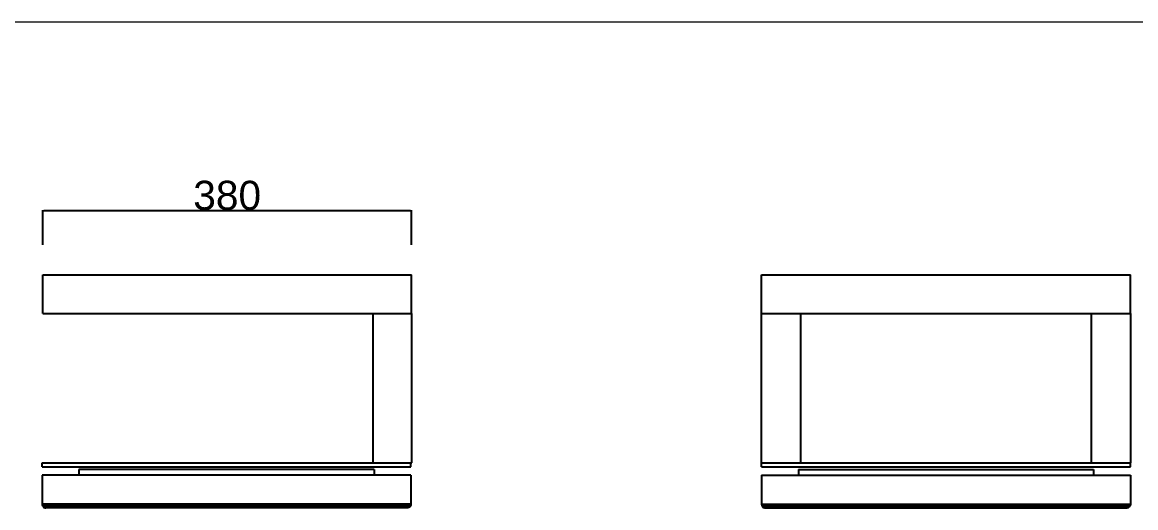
# Model space of a CAD drawing. Header units: millimetres. Extents: x -987 to 2591, y -102 to 2398.
# Drawn here: x -211 to 936, y 1897 to 2398 of the extents above; entities that cross this region are included whole.
import ezdxf

# ---------------------------------------------------------------- set-up
doc = ezdxf.new("R2010")
doc.units = ezdxf.units.MM
doc.header["$MEASUREMENT"] = 0
doc.layers.add('Domyślny', color=7, linetype='Continuous', true_color=0x000000)
doc.layers.add('Utwórz2D linie widoczne', color=7, linetype='Continuous', true_color=0x000000)
doc.styles.add('Arial', font='arial.ttf')
doc.dimstyles.new('Domyślny', dxfattribs={"dimtxt": 30, "dimasz": 1, "dimexe": 0.5, "dimexo": 0.5, "dimgap": 0.25, "dimtad": 1, "dimtoh": 1, "dimdec": 0, "dimzin": 1, "dimdsep": 46, "dimtxsty": 'Arial', "dimcen": 0.5, "dimazin": 0, "dimtfac": 1, "dimtdec": 4, "dimtix": 1, "dimtmove": 1, "dimatfit": 3, "dimfxl": 0, "dimtolj": 1, "dimtzin": 1, "dimarcsym": 0})

# ---------------------------------------------------------------- blocks, each defined once
blk = doc.blocks.new('*D1')
at = {"layer": 'Defpoints', "color": 0}
for p in [(190, 2203.4), (-190, 2167.5), (190, 2167.5)]:
    blk.add_point(p, dxfattribs=at)
at = {"layer": 'Domyślny', "color": 0, "lineweight": -2}
for p, q in [((-190, 2168), (-190, 2203.9)), ((-189, 2203.4), (189, 2203.4)), ((190, 2168), (190, 2203.9))]:
    blk.add_line(p, q, dxfattribs=at)
at = {"layer": 'Domyślny', "color": 0}
for points in [[(-189, 2203.6), (-189, 2203.3), (-190, 2203.4)], [(189, 2203.3), (189, 2203.6), (190, 2203.4)]]:
    blk.add_solid(points, dxfattribs=at)
at = {"layer": 'Domyślny', "color": 0, "insert": (0, 2219), "char_height": 30, "attachment_point": 5, "style": 'Arial'}
blk.add_mtext('\\A1;380', dxfattribs=at)

msp = doc.modelspace()

# ---------------------------------------------------------------- linework, layer by layer
at = {"layer": 'Domyślny', "color": 18, "lineweight": 15, "true_color": 0x000000}
msp.add_line((2587.3, 2397.8), (-987, 2397.8), dxfattribs=at)
at = {"layer": 'Domyślny'}
msp.add_line((190, 2097.2), (190, 2097.2), dxfattribs=at)
at = {"layer": 'Utwórz2D linie widoczne'}
for p, q in [((-190, 2137.2), (-189.9, 2137.2)), ((-190, 2097.2), (-190, 2137.2)), ((-189.9, 2137.2), (-189.7, 2137.2)), ((-189.7, 2137.2), (-189.3, 2137.2)), ((-189.3, 2137.2), (-188.8, 2137.2)), ((-188.8, 2137.2), (-188.2, 2137.2)), ((-188.2, 2137.2), (-187.5, 2137.2)), ((-187.5, 2137.2), (-186.8, 2137.2)), ((-186.8, 2137.2), (186.8, 2137.2)), ((186.8, 2137.2), (187.5, 2137.2)), ((187.5, 2137.2), (188.2, 2137.2)), ((188.2, 2137.2), (188.8, 2137.2)), ((188.8, 2137.2), (189.3, 2137.2)), ((189.3, 2137.2), (189.7, 2137.2)), ((189.7, 2137.2), (189.9, 2137.2)), ((189.9, 2137.2), (190, 2137.2)), ((190, 2097.2), (190, 2137.2)), ((550.5, 2137.2), (550.6, 2137.2)), ((550.5, 2097.2), (550.5, 2137.2)), ((550.6, 2137.2), (550.8, 2137.2)), ((550.8, 2137.2), (551.2, 2137.2)), ((551.2, 2137.2), (551.7, 2137.2)), ((551.7, 2137.2), (552.3, 2137.2)), ((552.3, 2137.2), (553, 2137.2)), ((553, 2137.2), (553.8, 2137.2)), ((553.8, 2137.2), (554.5, 2137.2)), ((554.5, 2137.2), (926.5, 2137.2)), ((926.5, 2137.2), (927.3, 2137.2)), ((927.3, 2137.2), (928.1, 2137.2)), ((928.1, 2137.2), (928.8, 2137.2)), ((928.8, 2137.2), (929.4, 2137.2)), ((929.4, 2137.2), (929.9, 2137.2)), ((929.9, 2137.2), (930.2, 2137.2)), ((930.2, 2137.2), (930.5, 2137.2)), ((930.5, 2097.2), (930.5, 2137.2)), ((-190, 2097.2), (-189.9, 2097.2)), ((-189.9, 2097.2), (-189.7, 2097.2)), ((-189.7, 2097.2), (-189.3, 2097.2)), ((-189.3, 2097.2), (-188.8, 2097.2)), ((-188.8, 2097.2), (-188.2, 2097.2)), ((-188.2, 2097.2), (-187.5, 2097.2)), ((-187.5, 2097.2), (-186.8, 2097.2)), ((-186.8, 2097.2), (186.8, 2097.2)), ((150, 2097.2), (150, 1943.1)), ((186.8, 2097.2), (187.5, 2097.2)), ((187.5, 2097.2), (188.2, 2097.2)), ((188.2, 2097.2), (188.8, 2097.2)), ((188.8, 2097.2), (189.3, 2097.2)), ((189.3, 2097.2), (189.7, 2097.2)), ((189.7, 2097.2), (189.9, 2097.2)), ((189.9, 2097.2), (190, 2097.2)), ((190, 2097.2), (190, 1943.1)), ((550.5, 1943.1), (550.5, 2097.2)), ((550.5, 2097.2), (550.9, 2097.2)), ((550.9, 2097.2), (551, 2097.2)), ((551, 2097.2), (551.2, 2097.2)), ((551.2, 2097.2), (551.6, 2097.2)), ((551.6, 2097.2), (552.1, 2097.2)), ((552.1, 2097.2), (552.7, 2097.2)), ((552.7, 2097.2), (553.4, 2097.2)), ((553.4, 2097.2), (554.2, 2097.2)), ((554.2, 2097.2), (554.9, 2097.2)), ((554.9, 2097.2), (926.9, 2097.2)), ((590.5, 2097.2), (590.5, 1943.1)), ((890.5, 1943.1), (890.5, 2097.2)), ((926.9, 2097.2), (927.7, 2097.2)), ((927.7, 2097.2), (928.5, 2097.2)), ((928.5, 2097.2), (929.2, 2097.2)), ((929.2, 2097.2), (929.8, 2097.2)), ((929.8, 2097.2), (930.3, 2097.2)), ((930.3, 2097.2), (930.6, 2097.2)), ((930.5, 2097.2), (930.5, 1943.1)), ((930.6, 2097.2), (930.9, 2097.2)), ((-190.7, 1943.1), (-190.4, 1943.1)), ((-190.7, 1943.1), (-190.7, 1943.1)), ((-190.7, 1939.1), (-190.7, 1943.1)), ((-190.7, 1939.1), (-190.4, 1939.1)), ((-190.7, 1939.1), (-190.7, 1939.1)), ((-190.4, 1943.1), (-190.1, 1943.1)), ((-190.4, 1939.1), (-190.1, 1939.1)), ((-190.1, 1943.1), (-189.6, 1943.1)), ((-190.1, 1939.1), (-189.6, 1939.1)), ((-189.6, 1943.1), (-189, 1943.1)), ((-189.6, 1939.1), (-189, 1939.1)), ((-189, 1943.1), (-188.3, 1943.1)), ((-189, 1939.1), (-188.3, 1939.1)), ((-188.3, 1943.1), (-187.5, 1943.1)), ((-188.3, 1939.1), (-187.5, 1939.1)), ((-187.5, 1943.1), (154.1, 1943.1)), ((-187.5, 1939.1), (186.1, 1939.1)), ((154.1, 1943.1), (186.1, 1943.1)), ((186.1, 1943.1), (190.1, 1943.1)), ((186.1, 1939.1), (186.8, 1939.1)), ((186.8, 1939.1), (187.5, 1939.1)), ((187.5, 1939.1), (188.1, 1939.1)), ((188.1, 1939.1), (188.6, 1939.1)), ((188.6, 1939.1), (189, 1939.1)), ((189, 1939.1), (189.2, 1939.1)), ((189.2, 1939.1), (189.3, 1939.1)), ((189.3, 1939.1), (189.3, 1943.1)), ((550.5, 1939.1), (550.5, 1943.1)), ((550.5, 1943.1), (550.6, 1943.1)), ((550.5, 1939.1), (550.6, 1939.1)), ((550.6, 1943.1), (550.8, 1943.1)), ((550.6, 1939.1), (550.8, 1939.1)), ((550.8, 1943.1), (551.2, 1943.1)), ((550.8, 1939.1), (551.2, 1939.1)), ((551.2, 1943.1), (551.7, 1943.1)), ((551.2, 1939.1), (551.7, 1939.1)), ((551.7, 1943.1), (552.3, 1943.1)), ((551.7, 1939.1), (552.3, 1939.1)), ((552.3, 1943.1), (553, 1943.1)), ((552.3, 1939.1), (553, 1939.1)), ((553, 1943.1), (553.8, 1943.1)), ((553, 1939.1), (553.8, 1939.1)), ((553.8, 1943.1), (554.5, 1943.1)), ((553.8, 1939.1), (554.5, 1939.1)), ((554.5, 1943.1), (926.5, 1943.1)), ((554.5, 1939.1), (926.5, 1939.1)), ((926.5, 1943.1), (927.3, 1943.1)), ((926.5, 1939.1), (927.3, 1939.1)), ((927.3, 1943.1), (928.1, 1943.1)), ((927.3, 1939.1), (928.1, 1939.1)), ((928.1, 1943.1), (928.8, 1943.1)), ((928.1, 1939.1), (928.8, 1939.1)), ((928.8, 1943.1), (929.4, 1943.1)), ((928.8, 1939.1), (929.4, 1939.1)), ((929.4, 1943.1), (929.9, 1943.1)), ((929.4, 1939.1), (929.9, 1939.1)), ((929.9, 1943.1), (930.2, 1943.1)), ((929.9, 1939.1), (930.2, 1939.1)), ((930.2, 1943.1), (930.5, 1943.1)), ((930.2, 1939.1), (930.5, 1939.1)), ((930.5, 1939.1), (930.5, 1943.1)), ((189.3, 1930.4), (-190.7, 1930.4)), ((-190.7, 1930.4), (-190.7, 1900.7)), ((151.3, 1936.4), (-152.7, 1936.4)), ((-152.7, 1936.4), (-152.7, 1930.4)), ((151.3, 1936.4), (151.3, 1930.4)), ((189.3, 1930.4), (189.3, 1900.7)), ((550.5, 1930.4), (550.5, 1900.7)), ((550.5, 1930.4), (930.5, 1930.4)), ((588.5, 1936.4), (588.5, 1930.4)), ((588.5, 1936.4), (892.5, 1936.4)), ((892.5, 1936.4), (892.5, 1930.4)), ((930.5, 1930.4), (930.5, 1900.7)), ((189.3, 1900.7), (-190.7, 1900.7)), ((-190.7, 1900.7), (-190.6, 1900.1)), ((-190.7, 1900.7), (-190.7, 1900.1)), ((-190.7, 1900.1), (-190.5, 1899.5)), ((-190.6, 1900.1), (-190.5, 1899.5)), ((189.1, 1899.5), (-190.5, 1899.5)), ((-190.5, 1899.5), (-190.2, 1899)), ((-190.5, 1899.5), (-190.3, 1899)), ((-190.3, 1899), (-190, 1898.5)), ((-190.3, 1899), (-190.2, 1899)), ((188.9, 1899), (-190.2, 1899)), ((-190.2, 1899), (-189.9, 1898.5)), ((-190, 1898.5), (-189.6, 1898)), ((-190, 1898.5), (-189.9, 1898.5)), ((188.6, 1898.5), (-189.9, 1898.5)), ((-189.9, 1898.5), (-189.5, 1898)), ((-189.6, 1898), (-189.2, 1897.6)), ((-189.6, 1898), (-189.5, 1898)), ((188.2, 1898), (-189.5, 1898)), ((-189.5, 1898), (-189.1, 1897.6)), ((-189.2, 1897.6), (-188.6, 1897.3)), ((-189.2, 1897.6), (-189.1, 1897.6)), ((187.8, 1897.6), (-189.1, 1897.6)), ((-189.1, 1897.6), (-188.6, 1897.3)), ((187.2, 1897.3), (-188.6, 1897.3)), ((-188.6, 1897.3), (-188, 1897.1)), ((-188.6, 1897.3), (-188.1, 1897.1)), ((-188.1, 1897.1), (-187.5, 1896.9)), ((-188.1, 1897.1), (-188, 1897.1)), ((186.7, 1897.1), (-188, 1897.1)), ((-188, 1897.1), (-187.5, 1896.9)), ((186.1, 1896.9), (-187.5, 1896.9)), ((-187.5, 1896.9), (-186.9, 1896.9)), ((149.3, 1896.9), (-150.8, 1896.9)), ((186.1, 1896.9), (185.5, 1896.9)), ((186.6, 1897.1), (186.1, 1896.9)), ((186.7, 1897.1), (186.1, 1896.9)), ((187.2, 1897.3), (186.6, 1897.1)), ((187.2, 1897.3), (186.7, 1897.1)), ((187.7, 1897.6), (187.2, 1897.3)), ((187.8, 1897.6), (187.2, 1897.3)), ((188.1, 1898), (187.7, 1897.6)), ((188.2, 1898), (187.8, 1897.6)), ((188.5, 1898.5), (188.1, 1898)), ((188.6, 1898.5), (188.2, 1898)), ((188.8, 1899), (188.5, 1898.5)), ((188.9, 1899), (188.6, 1898.5)), ((189.1, 1899.5), (188.8, 1899)), ((189.1, 1899.5), (188.9, 1899)), ((189.2, 1900.1), (189.1, 1899.5)), ((189.3, 1900.1), (189.1, 1899.5)), ((189.3, 1900.7), (189.2, 1900.1)), ((189.3, 1900.7), (189.3, 1900.1)), ((550.5, 1900.7), (550.6, 1900.1)), ((550.5, 1900.7), (930.5, 1900.7)), ((550.5, 1900.7), (550.5, 1900.1)), ((550.5, 1900.1), (550.7, 1899.5)), ((550.6, 1900.1), (550.7, 1899.5)), ((550.7, 1899.5), (551, 1899)), ((550.7, 1899.5), (930.3, 1899.5)), ((550.7, 1899.5), (550.9, 1899)), ((550.9, 1899), (930, 1899)), ((550.9, 1899), (551.2, 1898.5)), ((551, 1899), (551.3, 1898.5)), ((551.2, 1898.5), (929.7, 1898.5)), ((551.2, 1898.5), (551.6, 1898)), ((551.3, 1898.5), (551.7, 1898)), ((551.6, 1898), (929.3, 1898)), ((551.6, 1898), (552, 1897.6)), ((551.7, 1898), (552.1, 1897.6)), ((552, 1897.6), (928.9, 1897.6)), ((552, 1897.6), (552.6, 1897.3)), ((552.1, 1897.6), (552.6, 1897.3)), ((552.6, 1897.3), (553.2, 1897.1)), ((552.6, 1897.3), (928.4, 1897.3)), ((552.6, 1897.3), (553.1, 1897.1)), ((553.1, 1897.1), (927.8, 1897.1)), ((553.1, 1897.1), (553.7, 1896.9)), ((553.2, 1897.1), (553.7, 1896.9)), ((553.7, 1896.9), (554.3, 1896.9)), ((553.7, 1896.9), (927.3, 1896.9)), ((590.3, 1896.9), (890.3, 1896.9)), ((927.3, 1896.9), (926.7, 1896.9)), ((927.8, 1897.1), (927.3, 1896.9)), ((927.9, 1897.1), (927.3, 1896.9)), ((928.4, 1897.3), (927.8, 1897.1)), ((927.9, 1897.1), (927.8, 1897.1)), ((928.4, 1897.3), (927.9, 1897.1)), ((928.9, 1897.6), (928.4, 1897.3)), ((929, 1897.6), (928.4, 1897.3)), ((929.3, 1898), (928.9, 1897.6)), ((929, 1897.6), (928.9, 1897.6)), ((929.4, 1898), (929, 1897.6)), ((929.7, 1898.5), (929.3, 1898)), ((929.4, 1898), (929.3, 1898)), ((929.8, 1898.5), (929.4, 1898)), ((930, 1899), (929.7, 1898.5)), ((929.8, 1898.5), (929.7, 1898.5)), ((930.1, 1899), (929.8, 1898.5)), ((930.3, 1899.5), (930, 1899)), ((930.1, 1899), (930, 1899)), ((930.3, 1899.5), (930.1, 1899)), ((930.4, 1900.1), (930.3, 1899.5)), ((930.5, 1900.1), (930.3, 1899.5)), ((930.5, 1900.7), (930.4, 1900.1)), ((930.5, 1900.7), (930.5, 1900.1))]:
    msp.add_line(p, q, dxfattribs=at)

# ---------------------------------------------------------------- dimensions: what is measured, and where the dimension line sits
at = {"layer": 'Domyślny'}
dim = msp.add_aligned_dim(p1=(-190, 2167.5), p2=(190, 2167.5), distance=36, dimstyle='Domyślny', dxfattribs=at)
dim.commit()
dim.dimension.update_dxf_attribs({"geometry": '*D1', "text_midpoint": (0, 2219)})

doc.saveas('drawing.dxf')
